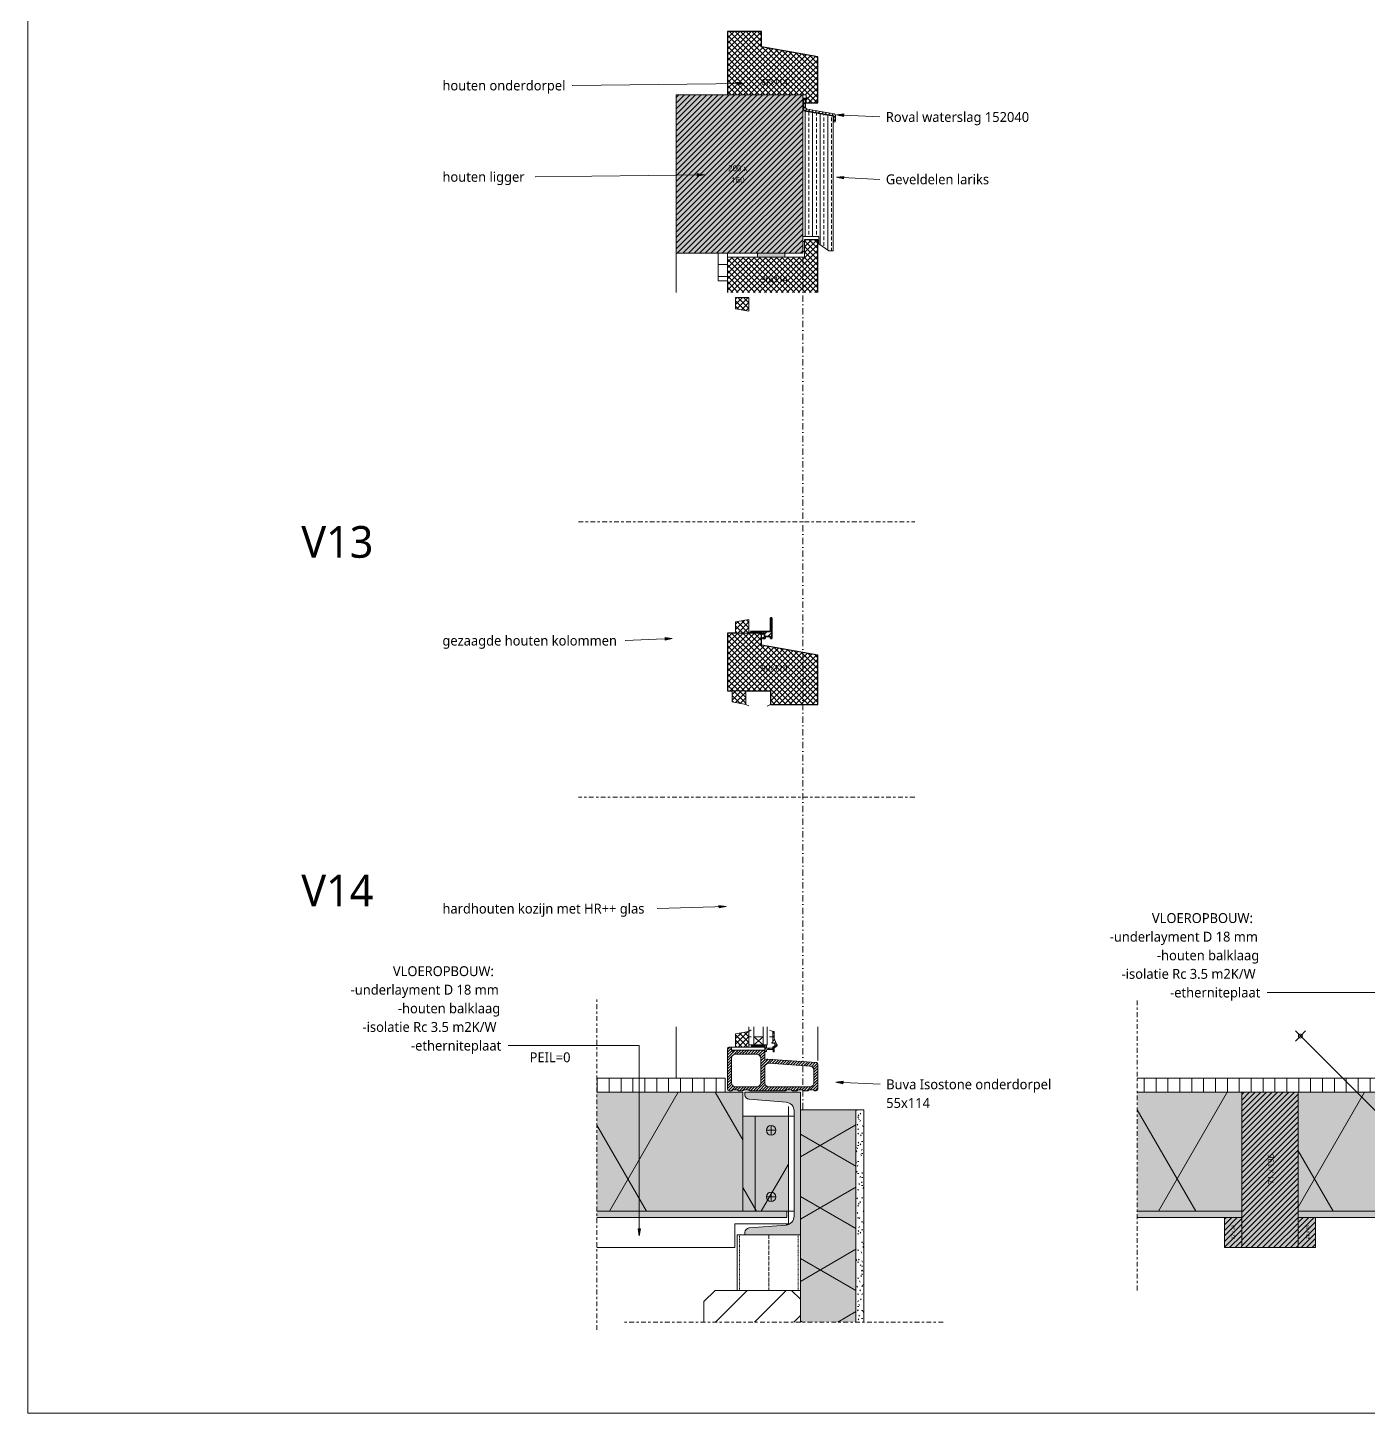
# Model space of a CAD drawing. Header units: millimetres. Extents: x 1381 to 5981, y 1743 to 14688.
# Drawn here: x 1381 to 3073, y 4955 to 6704 of the extents above; entities that cross this region are included whole.
import ezdxf

# ---------------------------------------------------------------- set-up
doc = ezdxf.new("R2010")
doc.units = ezdxf.units.MM
for name, pattern in [('JVZ_Hidden klein', [1.6, 0.8, -0.8]), ('MV_center', [15, 6, -3, 3, -3]), ('MV_hartlijn_staal', [6.6, 5, -0.8, 0, -0.8]), ('MV_stramien', [16, 8, -4, 0, -4])]:
    doc.linetypes.add(name, pattern=pattern)
for name, color, linetype, lineweight in [('A-ANNO-DIMS', 211, 'Continuous', 13), ('A-ANNO-DIMS-5', 211, 'Continuous', 13), ('A-ANNO-NOTE', 131, 'Continuous', 18), ('A-DETL', 90, 'Continuous', 13), ('A-DETL-GENF', 92, 'Continuous', 18), ('A-DETL-MEDM', 33, 'Continuous', 18), ('G-ANNO-TEXT', 231, 'Continuous', 13)]:
    doc.layers.add(name, color=color, linetype=linetype, lineweight=lineweight)
doc.styles.add('Segoe UI', font='segoeui.ttf', dxfattribs={"height": 7.5})
doc.styles.add('Segoe UI_1', font='segoeui.ttf', dxfattribs={"height": 4})
doc.styles.add('Segoe UI_2', font='segoeui.ttf', dxfattribs={"height": 12.5})
doc.styles.add('Segoe UI_3', font='segoeui.ttf', dxfattribs={"height": 40})
doc.styles.add('Segoe UI_B', font='segoeui.ttf', dxfattribs={"height": 12.5})
doc.dimstyles.new('2_5_mm', dxfattribs={"dimscale": 304.8, "dimtxt": 13.092049, "dimasz": 0.016404, "dimexe": 0.029528, "dimexo": 0.0625, "dimgap": 0.014764, "dimtad": 1, "dimdec": 0, "dimzin": 0, "dimdsep": 46, "dimtxsty": 'Segoe UI_2', "dimblk1": 'DOTBLANK', "dimblk2": 'DOTBLANK', "dimsah": 1, "dimcen": 0.09, "dimdle": 0.029528, "dimazin": 0, "dimtfac": 1, "dimtdec": 4, "dimtix": 1, "dimtmove": 0, "dimatfit": 3, "dimfxl": 0.029528, "dimfxlon": 1, "dimtvp": 1, "dimtfill": 1, "dimtolj": 1, "dimtzin": 0, "dimarcsym": 2})
pattern_1 = [(60, (-2364.6, 150.86), (-129.904, 75), []), (120, (-2364.6, 150.86), (-129.904, -75), [])]
pattern_2 = [(45, (0, 0), (-3.535534, 3.535534), []), (135, (0, 0), (-3.535534, -3.535534), [])]
pattern_3 = [(90, (0, 0), (-15, 9e-16), [])]
pattern_4 = [(45, (0, 0), (-2.4748737, 2.4748737), [])]

# ---------------------------------------------------------------- blocks, each defined once
blk = doc.blocks.new('42 isolatie - Type 1-3778352-Details Strandbaak Paviljoen')
at = {"layer": 'A-DETL-GENF'}
h = blk.add_hatch(color=256, dxfattribs=at)
h.paths.add_polyline_path([(15.3, 0.8), (147.3, 0.8), (147.3, 150.8), (15.3, 150.8)])
h.paths.add_polyline_path([(218.3, 0.8), (557.3, 0.8), (557.3, 150.8), (218.3, 150.8)])
h.paths.add_polyline_path([(628.3, 0.8), (765.3, 0.8), (765.3, 150.8), (628.3, 150.8)])
at = {"layer": 'A-DETL-GENF', "lineweight": 13}
h = blk.add_hatch(dxfattribs=at)
h.set_pattern_fill('FP_121', color=256, style=0, pattern_type=2)
h.set_pattern_definition(pattern_1)
h.paths.add_polyline_path([(15.3, 0.8), (147.3, 0.8), (147.3, 150.8), (15.3, 150.8)])
h.paths.add_polyline_path([(218.3, 0.8), (557.3, 0.8), (557.3, 150.8), (218.3, 150.8)])
h.paths.add_polyline_path([(628.3, 0.8), (765.3, 0.8), (765.3, 150.8), (628.3, 150.8)])
at = {"layer": 'A-DETL-GENF'}
for p, q in [((147.3, 150.8), (15.3, 150.8)), ((147.3, 150.8), (15.3, 150.8)), ((557.3, 150.8), (218.3, 150.8)), ((557.3, 150.8), (218.3, 150.8)), ((765.3, 150.8), (628.3, 150.8)), ((765.3, 150.8), (628.3, 150.8)), ((15.3, 0.8), (147.3, 0.8)), ((15.3, 0.8), (147.3, 0.8)), ((218.3, 0.8), (557.3, 0.8)), ((218.3, 0.8), (557.3, 0.8)), ((628.3, 0.8), (765.3, 0.8)), ((628.3, 0.8), (765.3, 0.8))]:
    blk.add_line(p, q, dxfattribs=at)
blk = doc.blocks.new('42 isolatie - Type 1-3871302-Details Strandbaak Paviljoen')
at = {"layer": 'A-DETL-GENF'}
blk.add_hatch(color=256, dxfattribs=at).paths.add_polyline_path([(0.3, 0.8), (58.1, 0.8), (58.1, 120.8), (0.3, 120.8), (0.3, 61.1)])
at = {"layer": 'A-DETL-GENF', "lineweight": 13}
h = blk.add_hatch(dxfattribs=at)
h.set_pattern_fill('FP_58', color=256, style=0, pattern_type=2)
h.set_pattern_definition([(60, (12.83, 244.8), (-107.39, 62), []), (120, (12.83, 244.8), (-107.39, -62), [])])
h.paths.add_polyline_path([(0.3, 0.8), (58.1, 0.8), (58.1, 120.8), (0.3, 120.8), (0.3, 61.1)])
at = {"layer": 'A-DETL-GENF'}
for p, q in [((58.1, 120.8), (0.3, 120.8)), ((0.3, 120.8), (0.3, 0.8)), ((58.1, 120.8), (0.3, 120.8)), ((58.1, 0.8), (58.1, 120.8)), ((58.1, 0.8), (58.1, 120.8)), ((0.3, 0.8), (58.1, 0.8)), ((0.3, 0.8), (58.1, 0.8))]:
    blk.add_line(p, q, dxfattribs=at)
blk = doc.blocks.new('31 dubbel_glas - Type 1-3690291-Details Strandbaak Paviljoen')
at = {"layer": 'A-DETL-GENF', "lineweight": 13}
for p, q in [((0, 0), (0, 23)), ((17, 23), (22.8, 23)), ((0, 17), (22.8, 17)), ((0, 5), (10, 17)), ((0, 17), (10, 5)), ((22.8, 5), (0, 5)), ((22.8, 0), (0, 0)), ((10, 17), (10, 5))]:
    blk.add_line(p, q, dxfattribs=at)
blk = doc.blocks.new('NLRS_00_DI_maskeer - Type 1-4234878-Details Strandbaak Paviljoen')
at = {"layer": 'A-DETL-GENF', "linetype": 'MV_center'}
blk.add_line((-100, 0), (324.1, 0), dxfattribs=at)
blk = doc.blocks.new('NLRS_00_DI_maskeer - Type 1-4234877-Details Strandbaak Paviljoen')
at = {"layer": 'A-DETL-GENF', "linetype": 'MV_center'}
blk.add_line((324.1, 0), (-100, 0), dxfattribs=at)
blk = doc.blocks.new('00 plaatmateriaal - d_18 mm-3690283-Details Strandbaak Paviljoen')
at = {"layer": 'A-DETL-GENF', "lineweight": 13}
h = blk.add_hatch(dxfattribs=at)
h.set_pattern_fill('FP_3', color=256, style=0, pattern_type=2)
h.set_pattern_definition(pattern_3)
h.paths.add_polyline_path([(171, -18), (171, 0), (9, 0), (9, -18), (24.1, -18)])
at = {"layer": 'A-DETL-MEDM'}
for p, q in [((171, 0), (9, 0)), ((171, -18), (171, 0))]:
    blk.add_line(p, q, dxfattribs=at)
blk = doc.blocks.new('42 isolatie - Type 1-3778351-Details Strandbaak Paviljoen')
at = {"layer": 'A-DETL-GENF'}
blk.add_hatch(color=256, dxfattribs=at).paths.add_polyline_path([(18.9, 0.8), (187.8, 0.8), (187.8, 150.8), (3.8, 150.8), (3.8, 0.8)])
at = {"layer": 'A-DETL-GENF', "lineweight": 13}
h = blk.add_hatch(dxfattribs=at)
h.set_pattern_fill('FP_121', color=256, style=0, pattern_type=2)
h.set_pattern_definition(pattern_1)
h.paths.add_polyline_path([(18.9, 0.8), (187.8, 0.8), (187.8, 150.8), (3.8, 150.8), (3.8, 0.8)])
at = {"layer": 'A-DETL-GENF'}
for p, q in [((187.8, 150.8), (3.8, 150.8)), ((187.8, 150.8), (3.8, 150.8)), ((187.8, 0.8), (187.8, 150.8)), ((187.8, 0.8), (187.8, 150.8)), ((3.8, 0.8), (187.8, 0.8)), ((3.8, 0.8), (187.8, 0.8))]:
    blk.add_line(p, q, dxfattribs=at)
blk = doc.blocks.new('00 plaatmateriaal - d_12 mm-3690164-Details Strandbaak Paviljoen')
at = {"layer": 'A-DETL-GENF', "lineweight": 13}
h = blk.add_hatch(dxfattribs=at)
h.set_pattern_fill('FP_5', color=256, style=0, pattern_type=2)
h.set_pattern_definition([(270, (0, 0), (-15, -9e-16), [])])
h.paths.add_polyline_path([(35, 0), (35, 12), (0, 12), (0, 0)])
at = {"layer": 'A-DETL-MEDM'}
for p, q in [((35, 12), (0, 12)), ((0, 12), (0, 0)), ((0, 0), (35, 0))]:
    blk.add_line(p, q, dxfattribs=at)
blk = doc.blocks.new('00 hout_rechthoekig_sls - Vuren 200x160-4309822-Details Strandbaak Paviljoen')
at = {"layer": 'A-DETL-GENF', "lineweight": 13}
blk.add_hatch(color=256, dxfattribs=at).paths.add_polyline_path([(0, 200), (0, 0), (160, 0), (160, 200), (83.5, 200)])
at = {"layer": 'A-DETL-MEDM', "lineweight": 13}
h = blk.add_hatch(dxfattribs=at)
h.set_pattern_fill('FP_137', color=256, style=0, pattern_type=2)
h.set_pattern_definition([(225, (2359.437, 6619.263), (3.535534, -3.535534), [])])
h.paths.add_polyline_path([(0, 200), (0, 0), (160, 0), (160, 200), (83.5, 200)])
at = {"layer": 'A-DETL-MEDM'}
for p, q in [((160, 200), (0, 200)), ((0, 200), (0, 0)), ((160, 200), (0, 200)), ((160, 0), (160, 200)), ((160, 0), (160, 200)), ((160, 0), (160, 200)), ((0, 0), (160, 0))]:
    blk.add_line(p, q, dxfattribs=at)
blk = doc.blocks.new('NLRS_00_DI_maskeer - Type 1-4234816-Details Strandbaak Paviljoen')
at = {"layer": 'A-DETL-GENF', "linetype": 'MV_center'}
blk.add_line((-100, 0), (318, 0), dxfattribs=at)
blk = doc.blocks.new('00 hout_rechthoekig_sls - Vuren 71x196-V115-Details Strandbaak Paviljoen')
at = {"layer": 'A-DETL-GENF', "lineweight": 13}
blk.add_hatch(color=256, dxfattribs=at).paths.add_polyline_path([(0, 0), (196, 0), (196, 71), (0, 71)])
at = {"layer": 'A-DETL-MEDM', "lineweight": 13}
h = blk.add_hatch(dxfattribs=at)
h.set_pattern_fill('FP_154', color=256, style=0, pattern_type=2)
h.set_pattern_definition([(315, (-5164.375, 2984.294), (3.535534, 3.535534), [])])
h.paths.add_polyline_path([(0, 0), (196, 0), (196, 71), (0, 71)])
at = {"layer": 'A-DETL-MEDM'}
for p, q in [((38, 71), (0, 71)), ((0, 71), (0, 0)), ((38, 71), (0, 71)), ((196, 71), (38, 71)), ((196, 71), (38, 71)), ((196, 0), (196, 71)), ((196, 0), (196, 71)), ((196, 0), (196, 71)), ((0, 0), (38, 0)), ((38, 0), (196, 0))]:
    blk.add_line(p, q, dxfattribs=at)
blk = doc.blocks.new('00 plaatmateriaal - d_18 mm-3690304-Details Strandbaak Paviljoen')
at = {"layer": 'A-DETL-GENF', "lineweight": 13}
h = blk.add_hatch(dxfattribs=at)
h.set_pattern_fill('FP_3', color=256, style=0, pattern_type=2)
h.set_pattern_definition(pattern_3)
h.paths.add_polyline_path([(765, -18), (765, -5.4), (718.1, -5.4), (718.1, 0), (15, 0), (15, -18), (718.1, -18)])
at = {"layer": 'A-DETL-MEDM'}
for p, q in [((718.1, 0), (15, 0)), ((15, -18), (765, -18))]:
    blk.add_line(p, q, dxfattribs=at)
blk = doc.blocks.new('00 hout_rechthoekig_sls - Vuren 22x38-V117-Details Strandbaak Paviljoen')
at = {"layer": 'A-DETL-GENF', "lineweight": 13}
blk.add_hatch(color=256, dxfattribs=at).paths.add_polyline_path([(0, 0), (38, 0), (38, 22), (0, 22)])
at = {"layer": 'A-DETL-MEDM', "lineweight": 13}
h = blk.add_hatch(dxfattribs=at)
h.set_pattern_fill('FP_156', color=256, style=0, pattern_type=2)
h.set_pattern_definition([(315, (-5164.375, 3006.294), (3.535534, 3.535534), [])])
h.paths.add_polyline_path([(0, 0), (38, 0), (38, 22), (0, 22)])
at = {"layer": 'A-DETL-MEDM'}
for p, q in [((38, 22), (0, 22)), ((0, 22), (0, 0)), ((38, 22), (0, 22)), ((38, 0), (38, 22)), ((38, 0), (38, 22)), ((38, 0), (38, 22)), ((0, 0), (38, 0))]:
    blk.add_line(p, q, dxfattribs=at)
blk = doc.blocks.new('00 hout_rechthoekig_sls - Vuren 22x38-3447271-Details Strandbaak Paviljoen')
at = {"layer": 'A-DETL-GENF', "lineweight": 13}
blk.add_hatch(color=256, dxfattribs=at).paths.add_polyline_path([(0, 0), (0, -22), (38, -22), (38, 0)])
at = {"layer": 'A-DETL-MEDM', "lineweight": 13}
h = blk.add_hatch(dxfattribs=at)
h.set_pattern_fill('FP_158', color=256, style=0, pattern_type=2)
h.set_pattern_definition([(315, (-5164.375, 2891.294), (3.535534, 3.535534), [])])
h.paths.add_polyline_path([(0, 0), (0, -22), (38, -22), (38, 0)])
at = {"layer": 'A-DETL-MEDM'}
for p, q in [((0, 0), (38, 0)), ((0, -22), (0, 0)), ((38, 0), (38, -22)), ((38, 0), (38, -22)), ((38, 0), (38, -22)), ((38, -22), (0, -22)), ((38, -22), (0, -22))]:
    blk.add_line(p, q, dxfattribs=at)
blk = doc.blocks.new('NLRS_00_DI_maskeer - Type 1-4234586-Details Strandbaak Paviljoen')
at = {"layer": 'A-DETL-GENF', "linetype": 'MV_center'}
blk.add_line((268, 0), (-100, 0), dxfattribs=at)
blk = doc.blocks.new('42 isolatie - Type 1-3778372-Details Strandbaak Paviljoen')
at = {"layer": 'A-DETL-GENF'}
blk.add_hatch(color=256, dxfattribs=at).paths.add_polyline_path([(32.4, -0.8), (32.4, -70.8), (300.3, -70.8), (300.3, -0.8), (232.7, -0.8)])
at = {"layer": 'A-DETL-GENF', "lineweight": 13}
h = blk.add_hatch(dxfattribs=at)
h.set_pattern_fill('FP_11', color=256, style=0, pattern_type=2)
h.set_pattern_definition([(300, (32.3, -205.2), (-58.89, -34), []), (240, (32.3, -205.2), (-58.89, 34), [])])
h.paths.add_polyline_path([(32.4, -70.8), (300.3, -70.8), (300.3, -0.8), (32.4, -0.8)])
at = {"layer": 'A-DETL-GENF'}
for p, q in [((300.3, -0.8), (32.4, -0.8)), ((300.3, -0.8), (32.4, -0.8)), ((300.3, -70.8), (300.3, -0.8)), ((300.3, -70.8), (300.3, -0.8)), ((32.4, -70.8), (300.3, -70.8)), ((32.4, -70.8), (300.3, -70.8))]:
    blk.add_line(p, q, dxfattribs=at)
blk = doc.blocks.new('NLRS_00_DI_maskeer - Type 1-4234879-Details Strandbaak Paviljoen')
at = {"layer": 'A-DETL-GENF', "linetype": 'MV_center'}
blk.add_line((302, 0), (-100, 0), dxfattribs=at)
blk = doc.blocks.new('DIMBLOCK126-Details Strandbaak Paviljoen')
at = {"layer": 'A-ANNO-DIMS-5'}
for p, q in [((2980.8, 5437.8), (3198.5, 5220.1)), ((2987.2, 5431.4), (2980.8, 5425.1)), ((2987.2, 5431.4), (2993.5, 5437.8)), ((3192.2, 5226.4), (3198.5, 5232.8)), ((3192.2, 5226.4), (3185.8, 5220.1))]:
    blk.add_line(p, q, dxfattribs=at)
for centre in [(2987.2, 5431.4), (3192.2, 5226.4)]:
    blk.add_circle(centre, 2.5, dxfattribs=at)
at = {"layer": 'A-ANNO-DIMS-5', "color": 0, "insert": (3094.3, 5353.7), "char_height": 12.5, "width": 34.277, "attachment_point": 1, "rotation": 315, "line_spacing_factor": 1.142579, "style": 'Segoe UI_2', "bg_fill": 3, "box_fill_scale": 1.25, "bg_fill_color": 9, "bg_fill_true_color": 13158600, "bg_fill_transparency": 0}
blk.add_mtext('290', dxfattribs=at)
blk = doc.blocks.new('_DotBlank')
at = {"color": 0, "linetype": 'ByBlock', "lineweight": -2}
blk.add_line((-0.5, 0), (-1, 0), dxfattribs=at)
blk.add_circle((0, 0), 0.5, dxfattribs=at)

msp = doc.modelspace()

# ---------------------------------------------------------------- hatches: boundary and pattern name
at = {"layer": 'A-DETL-GENF', "lineweight": 13}
h = msp.add_hatch(dxfattribs=at)
h.set_pattern_fill('FP_15', color=250, style=0, pattern_type=2)
h.set_pattern_definition(pattern_2)
h.paths.add_polyline_path([(2378.4, 6609.3), (2378.4, 6667.2), (2307.4, 6679.7), (2307.4, 6699.3), (2264.4, 6699.3), (2264.4, 6619.3), (2363.4, 6619.3), (2363.4, 6609.3)])
h = msp.add_hatch(dxfattribs=at)
h.set_pattern_fill('FP_84', color=250, style=0, pattern_type=2)
h.set_pattern_definition(pattern_4)
h.paths.add_polyline_path([(2399.4, 6584.8), (2399.7, 6584.8), (2399.9, 6585), (2400.2, 6585.1), (2400.3, 6585.4), (2400.4, 6585.6), (2400.5, 6585.9), (2400.4, 6593.6), (2400.3, 6594), (2400, 6594.4), (2399.7, 6594.7), (2399.3, 6595), (2398.8, 6595.1), (2365.1, 6601), (2364.5, 6601.2), (2363.9, 6601.6), (2363.4, 6602.1), (2363, 6602.6), (2362.8, 6603.3), (2362.7, 6604), (2362.6, 6614.1), (2362.5, 6614.4), (2362.4, 6614.6), (2362.2, 6614.7), (2362, 6614.8), (2360.5, 6615.3), (2360.5, 6600.5), (2360.6, 6600), (2360.9, 6599.7), (2361.3, 6599.5), (2397.7, 6593), (2398, 6592.8), (2398.2, 6592.4), (2398.3, 6592.1), (2398.3, 6585.6), (2398.4, 6585.4), (2398.6, 6585.1), (2398.8, 6585), (2399.1, 6584.8)])
h = msp.add_hatch(dxfattribs=at)
h.set_pattern_fill('FP_52', color=250, style=0, pattern_type=2)
h.set_pattern_definition([(90, (0, 0), (-9.525, 6e-16), []), (90, (4.763, 0), (-9.525, 6e-16), [4.762, -2.381])])
h.paths.add_polyline_path([(2397.5, 6422.3), (2397.4, 6592.2), (2359.4, 6598.9), (2359.4, 6441.6), (2361.4, 6441.6), (2361.4, 6440.3), (2379.4, 6440.3), (2379.4, 6431.3), (2392.3, 6422.3)])
h = msp.add_hatch(dxfattribs=at)
h.set_pattern_fill('FP_15', color=250, style=0, pattern_type=2)
h.set_pattern_definition(pattern_2)
h.paths.add_polyline_path([(2264.4, 6369.9), (2378.4, 6369.9), (2378.4, 6436.3), (2361.4, 6436.3), (2361.4, 6414.3), (2264.4, 6414.3), (2264.4, 6384.3)])
at = {"layer": 'A-DETL-GENF'}
h = msp.add_hatch(color=7, dxfattribs=at)
h.paths.add_polyline_path([(2302, 6414.3), (2336.8, 6414.3), (2336.8, 6419.3), (2302, 6419.3)])
h.paths.add_polyline_path([(2361.4, 6421.3), (2361.4, 6434.1), (2359.4, 6434.1), (2359.4, 6421.3)])
at = {"layer": 'A-DETL-GENF', "lineweight": 13}
h = msp.add_hatch(dxfattribs=at)
h.set_pattern_fill('FP_15', color=250, style=0, pattern_type=2)
h.set_pattern_definition(pattern_2)
h.paths.add_polyline_path([(2291.4, 6346.3), (2291.4, 6363.3), (2274.4, 6363.3), (2274.4, 6349.3)])
h = msp.add_hatch(dxfattribs=at)
h.set_pattern_fill('FP_15', color=250, style=0, pattern_type=2)
h.set_pattern_definition(pattern_2)
h.paths.add_polyline_path([(2291.4, 5940), (2291.4, 5957), (2274.4, 5954), (2274.4, 5940)])
h = msp.add_hatch(dxfattribs=at)
h.set_pattern_fill('FP_36', color=250, style=0, pattern_type=2)
h.set_pattern_definition([(45, (0, 0), (-3.535534, 3.535534), [])])
h.paths.add_polyline_path([(2311.9, 5933), (2311.9, 5935.7), (2318.4, 5935.7), (2318.4, 5933), (2320.2, 5933), (2320.2, 5959), (2318.4, 5959), (2318.4, 5942), (2293.4, 5942), (2293.4, 5940), (2308.5, 5940), (2308.5, 5938.5), (2309.4, 5938.5), (2309.4, 5940), (2310.9, 5940), (2310.9, 5934), (2308.5, 5934), (2308.5, 5933)])
h = msp.add_hatch(dxfattribs=at)
h.set_pattern_fill('FP_15', color=250, style=0, pattern_type=2)
h.set_pattern_definition(pattern_2)
h.paths.add_polyline_path([(2378.4, 5850), (2378.4, 5911.9), (2307.4, 5924.5), (2307.4, 5940), (2264.4, 5940), (2264.4, 5867), (2318.4, 5867), (2318.4, 5850)])
h = msp.add_hatch(dxfattribs=at)
h.set_pattern_fill('FP_15', color=250, style=0, pattern_type=2)
h.set_pattern_definition(pattern_2)
h.paths.add_polyline_path([(2287.4, 5850), (2287.4, 5867), (2270.4, 5867), (2270.4, 5853)])
h = msp.add_hatch(dxfattribs=at)
h.set_pattern_fill('FP_15', color=250, style=0, pattern_type=2)
h.set_pattern_definition(pattern_2)
h.paths.add_polyline_path([(2291.4, 5417.4), (2291.4, 5437.3), (2274.4, 5434.3), (2274.4, 5417.4), (2275.9, 5417.4)])
h = msp.add_hatch(dxfattribs=at)
h.set_pattern_fill('FP_84', color=250, style=0, pattern_type=2)
h.set_pattern_definition(pattern_4)
h.paths.add_polyline_path([(2323.2, 5411.4), (2323.2, 5416.3), (2326.7, 5418.8), (2326.9, 5419.2), (2327, 5419.5), (2327.1, 5419.9), (2327, 5420.3), (2326.8, 5420.7), (2325.9, 5421.9), (2324.4, 5424.6), (2323.5, 5427.5), (2323.2, 5430.5), (2323.1, 5436.3), (2323, 5436.7), (2322.8, 5437), (2322.5, 5437.2), (2322.2, 5437.3), (2321.8, 5437.4), (2321.4, 5437.3), (2321.4, 5423.4), (2320.4, 5423.4), (2320.4, 5422.6), (2323.1, 5422.6), (2325.1, 5419.8), (2321.4, 5417.2), (2321.4, 5415.9), (2313.4, 5415.9), (2313.4, 5419.9), (2294.7, 5419.9), (2294.7, 5417.4), (2296.2, 5417.4), (2296.2, 5418.6), (2304.2, 5418.6), (2304.2, 5417.4), (2305.7, 5417.4), (2305.7, 5418.6), (2311.9, 5418.6), (2311.9, 5413.4), (2311.7, 5413.2), (2311.6, 5413), (2311.5, 5412.8), (2311.5, 5412.1), (2311.6, 5411.9), (2311.7, 5411.7), (2311.9, 5411.5), (2312.2, 5411.4), (2312.4, 5411.4), (2312.7, 5411.4), (2312.9, 5411.5), (2313.1, 5411.7), (2313.3, 5411.9), (2313.4, 5412.1), (2313.4, 5412.4), (2313.5, 5413.7), (2313.6, 5413.9), (2313.7, 5414.1), (2313.9, 5414.3), (2314.2, 5414.4), (2314.4, 5414.4), (2322, 5414.4), (2322, 5411.4)])
h = msp.add_hatch(dxfattribs=at)
h.set_pattern_fill('FP_136', color=254, style=0, pattern_type=2)
h.set_pattern_definition([(45, (0, 0), (-1.767767, 1.767767), [])])
h.paths.add_polyline_path([(2266.4, 5362.4), (2269.5, 5362.4), (2271.4, 5363.4), (2276.5, 5363.4), (2278.4, 5362.4), (2283.5, 5362.4), (2285.4, 5363.4), (2290.5, 5363.4), (2292.4, 5362.4), (2337.7, 5362.4), (2339.5, 5363.4), (2344.7, 5363.4), (2346.5, 5362.4), (2351.7, 5362.4), (2353.5, 5363.4), (2358.7, 5363.4), (2360.5, 5362.4), (2365.7, 5362.4), (2367.5, 5363.4), (2372.7, 5363.4), (2374.5, 5362.4), (2376.4, 5362.4), (2377, 5362.4), (2377.4, 5362.6), (2377.9, 5363), (2378.2, 5363.4), (2378.4, 5363.9), (2378.4, 5364.4), (2378.4, 5395.8), (2378.4, 5396.3), (2378.2, 5396.8), (2377.9, 5397.2), (2377.5, 5397.5), (2377.1, 5397.7), (2376.6, 5397.8), (2314.6, 5402.1), (2314.4, 5402.1), (2313.5, 5401.4), (2313.1, 5401.3), (2312.7, 5401.3), (2312.4, 5401.4), (2312.1, 5401.6), (2311.8, 5401.8), (2311.6, 5402.1), (2311.5, 5402.5), (2311.4, 5402.8), (2311.4, 5411.4), (2311.4, 5411.9), (2311.2, 5412.4), (2310.9, 5412.8), (2310.4, 5413.1), (2310, 5413.3), (2309.4, 5413.4), (2272.7, 5413.3), (2272.5, 5413.3), (2271.5, 5412.5), (2271.2, 5412.4), (2270.8, 5412.4), (2270.4, 5412.5), (2270.1, 5412.7), (2269.8, 5412.9), (2269.6, 5413.2), (2269.5, 5413.6), (2269.4, 5413.9), (2269.4, 5416.6), (2269.3, 5416.9), (2269.1, 5417.1), (2268.9, 5417.2), (2268.7, 5417.3), (2268.4, 5417.4), (2266.4, 5417.4), (2265.9, 5417.3), (2265.4, 5417.1), (2265, 5416.8), (2264.7, 5416.4), (2264.5, 5415.9), (2264.4, 5415.4), (2264.4, 5364.4), (2264.5, 5363.9), (2264.7, 5363.4), (2265, 5363), (2265.4, 5362.6), (2265.9, 5362.4)])
h.paths.add_polyline_path([(2368.4, 5367.4), (2316.3, 5367.4), (2315.1, 5367.5), (2313.9, 5368), (2312.9, 5368.8), (2312.1, 5369.9), (2311.6, 5371.1), (2311.4, 5372.4), (2311.4, 5392), (2311.6, 5393.2), (2312, 5394.3), (2312.6, 5395.2), (2313.5, 5396), (2314.5, 5396.6), (2315.6, 5396.9), (2316.8, 5397), (2368.8, 5393.4), (2370, 5393.1), (2371.1, 5392.6), (2372.1, 5391.8), (2372.8, 5390.8), (2373.3, 5389.6), (2373.4, 5388.4), (2373.4, 5372.4), (2373.3, 5371.1), (2372.8, 5369.9), (2372, 5368.8), (2370.9, 5368), (2369.7, 5367.5)])
h.paths.add_polyline_path([(2274.4, 5367.4), (2273.1, 5367.5), (2271.9, 5368), (2270.9, 5368.8), (2270.1, 5369.9), (2269.6, 5371.1), (2269.4, 5372.4), (2269.4, 5403.4), (2269.6, 5404.7), (2270.1, 5405.9), (2270.9, 5406.9), (2271.9, 5407.7), (2273.1, 5408.2), (2274.4, 5408.4), (2301.4, 5408.4), (2302.7, 5408.2), (2303.9, 5407.7), (2305, 5406.9), (2305.8, 5405.9), (2306.3, 5404.7), (2306.4, 5403.4), (2306.4, 5372.4), (2306.3, 5371.1), (2305.8, 5369.9), (2305, 5368.8), (2303.9, 5368), (2302.7, 5367.5), (2301.4, 5367.4), (2275.9, 5367.4)])
at = {"layer": 'A-DETL-GENF'}
for color, points in [(7, [(2356.4, 5180.4), (2356.4, 5360.4), (2286.4, 5360.4), (2286.4, 5357), (2286.6, 5355.7), (2287.1, 5354.4), (2287.9, 5353.3), (2288.9, 5352.4), (2290.2, 5351.8), (2291.5, 5351.6), (2338.3, 5347.8), (2341, 5347.3), (2343.4, 5346.1), (2345.5, 5344.3), (2347.1, 5342.1), (2348.1, 5339.6), (2348.4, 5336.9), (2348.4, 5203.9), (2348.1, 5201.2), (2347.1, 5198.7), (2345.5, 5196.4), (2343.4, 5194.7), (2341, 5193.5), (2338.3, 5192.9), (2291.5, 5189.2), (2290.2, 5188.9), (2288.9, 5188.3), (2287.9, 5187.4), (2287.1, 5186.3), (2286.6, 5185.1), (2286.4, 5183.7), (2286.4, 5180.4)]), (9, [(2339.2, 5202.4), (2339.2, 5210.4), (2099.4, 5210.4), (2099.4, 5202.4), (2283.4, 5202.4)]), (9, [(2781.3, 5202.4), (2913.3, 5202.4), (2913.3, 5210.4), (2781.3, 5210.4)]), (9, [(3301.3, 5202.4), (3323.3, 5202.4), (3323.3, 5210.4), (2984.3, 5210.4), (2984.3, 5202.4), (3006.3, 5202.4)])]:
    msp.add_hatch(color=color, dxfattribs=at).paths.add_polyline_path(points)
at = {"layer": 'A-DETL-GENF', "lineweight": 13}
h = msp.add_hatch(dxfattribs=at)
h.set_pattern_fill('FP_120', color=254, style=0, pattern_type=2)
h.set_pattern_definition([(0, (0, 0), (20.32, 5.08), [1.676, -13.564, 1.676, -13.564, -81.28]), (0, (0, 0), (20.32, 5.08), [-30.48, 1.676, -28.804, 1.676, -13.564, -35.56]), (0, (0, 0), (20.32, 5.08), [-76.2, 1.676, -8.484, 1.676, -23.724]), (120, (7.62, 2.54), (-14.559409, 15.057636), [1.676, -13.564, 1.676, -13.564, -81.28]), (120, (7.62, 2.54), (-14.559409, 15.057636), [-30.48, 1.676, -28.804, 1.676, -13.564, -35.56]), (120, (7.62, 2.54), (-14.559409, 15.057636), [-76.2, 1.676, -8.484, 1.676, -23.724]), (240, (10.16, 12.7), (-5.760591, -20.137636), [1.676, -13.564, 1.676, -13.564, -81.28]), (240, (10.16, 12.7), (-5.760591, -20.137636), [-30.48, 1.676, -28.804, 1.676, -13.564, -35.56]), (240, (10.16, 12.7), (-5.760591, -20.137636), [-76.2, 1.676, -8.484, 1.676, -23.724])])
h.paths.add_polyline_path([(2436.4, 5070.4), (2436.4, 5338.3), (2426.4, 5338.3), (2426.4, 5070.4)])
h = msp.add_hatch(dxfattribs=at)
h.set_pattern_fill('FP_119', color=250, style=0, pattern_type=2)
h.set_pattern_definition([(45, (0, 0), (-24.74874, 24.74874), [])])
h.paths.add_polyline_path([(2339.3, 5070.4), (2356.4, 5070.4), (2356.4, 5099.2), (2345.3, 5110.4), (2248.6, 5110.4), (2234.4, 5096.2), (2234.4, 5070.4)])
at = {"layer": 'G-ANNO-TEXT'}
for points in [[(2285.6, 6633.7), (2276.6, 6635.2), (2276.6, 6632)], [(2401.9, 6593.9), (2410.8, 6591.9), (2411, 6595.1)], [(2235.2, 6518.4), (2226.2, 6519.9), (2226.2, 6516.7)], [(2401.9, 6515.2), (2410.8, 6513.1), (2411, 6516.3)], [(2194.7, 5933.1), (2185.6, 5934.3), (2185.8, 5931.1)], [(2262.6, 5594.9), (2253.6, 5596.2), (2253.7, 5593)], [(2401, 5373.1), (2410, 5371.1), (2410.1, 5374.3)], [(2153.1, 5179.1), (2154.7, 5188.1), (2151.5, 5188.1)]]:
    msp.add_hatch(color=7, dxfattribs=at).paths.add_polyline_path(points)

# ---------------------------------------------------------------- linework, layer by layer
at = {"layer": 'A-DETL', "lineweight": 18}
for p, q in [((1381.5, 4955.3), (1381.5, 8021.1)), ((2359.4, 6619.3), (2363.4, 6619.3)), ((2362, 6614.8), (2360.5, 6615.3)), ((2360.5, 6615.3), (2360.5, 6600.5)), ((2362.7, 6604), (2362.7, 6613.9)), ((2363.4, 6619.3), (2363.4, 6609.3)), ((2397.5, 6592.2), (2359.4, 6598.9)), ((2361.3, 6599.5), (2397.4, 6593.1)), ((2398.8, 6595.1), (2365.1, 6601)), ((2400.5, 6585.9), (2400.5, 6593.1)), ((2397.5, 6422.3), (2397.5, 6592.2)), ((2398.3, 6592.1), (2398.3, 6585.9)), ((2359.4, 6440.3), (2379.4, 6440.3)), ((2361.4, 6434.1), (2361.4, 6436.3)), ((2379.4, 6440.3), (2379.4, 6431.3)), ((2199.4, 6369.9), (2199.4, 6419.3)), ((2302, 6419.3), (2302, 6414.3)), ((2336.8, 6414.3), (2336.8, 6419.3)), ((2361.4, 6434.1), (2359.4, 6434.1)), ((2359.4, 6421.3), (2361.4, 6421.3)), ((2361.4, 6421.3), (2361.4, 6434.1)), ((2361.4, 6414.3), (2361.4, 6421.3)), ((2379.4, 6431.3), (2392.3, 6422.3)), ((2392.3, 6422.3), (2397.5, 6422.3)), ((2264.4, 6414.3), (2302, 6414.3)), ((2302, 6414.3), (2336.8, 6414.3)), ((2336.8, 6414.3), (2361.4, 6414.3)), ((2274.4, 6363.3), (2274.4, 6349.3)), ((2291.4, 6363.3), (2274.4, 6363.3)), ((2274.4, 6349.3), (2291.4, 6346.3)), ((2291.4, 6346.3), (2291.4, 6363.3)), ((2291.4, 5957), (2274.4, 5954)), ((2274.4, 5954), (2274.4, 5940)), ((2291.4, 5940), (2291.4, 5957)), ((2274.4, 5940), (2291.4, 5940)), ((2270.4, 5867), (2270.4, 5853)), ((2287.4, 5867), (2270.4, 5867)), ((2287.4, 5850), (2287.4, 5867)), ((2270.4, 5853), (2287.4, 5850)), ((2287.4, 5850), (2291.4, 5848.2)), ((2318.4, 5850), (2314.4, 5847.7)), ((2199.4, 5378.4), (2199.4, 5443.2)), ((2291.4, 5437.3), (2294.4, 5439.4)), ((2321.4, 5437.3), (2317.4, 5438.8)), ((2291.4, 5437.3), (2274.4, 5434.3)), ((2274.4, 5434.3), (2274.4, 5417.4)), ((2291.4, 5417.4), (2291.4, 5437.3)), ((2294.4, 5430.4), (2291.4, 5430.4)), ((2321.4, 5430.4), (2317.3, 5430.4)), ((2321.4, 5423.4), (2320.4, 5423.4)), ((2320.4, 5423.4), (2320.4, 5422.6)), ((2320.4, 5422.6), (2323.1, 5422.6)), ((2321.4, 5437.3), (2321.4, 5423.4)), ((2323.1, 5422.6), (2325.1, 5419.8)), ((2323.2, 5430.5), (2323.2, 5436)), ((2326.8, 5420.7), (2325.9, 5421.9)), ((2264.4, 5415.4), (2264.4, 5364.4)), ((2268.4, 5417.4), (2266.4, 5417.4)), ((2269.4, 5417.4), (2311.4, 5417.4)), ((2269.4, 5413.4), (2269.4, 5417.4)), ((2269.4, 5415.1), (2269.4, 5416.4)), ((2269.4, 5413.9), (2269.4, 5415.1)), ((2311.4, 5413.4), (2269.4, 5413.4)), ((2269.4, 5372.4), (2269.4, 5403.4)), ((2309.4, 5413.4), (2272.9, 5413.4)), ((2274.4, 5417.4), (2291.4, 5417.4)), ((2274.4, 5408.4), (2301.4, 5408.4)), ((2313.4, 5419.9), (2294.7, 5419.9)), ((2294.7, 5419.9), (2294.7, 5417.4)), ((2294.7, 5417.4), (2296.2, 5417.4)), ((2296.2, 5417.4), (2296.2, 5418.6)), ((2296.2, 5418.6), (2304.2, 5418.6)), ((2304.2, 5418.6), (2304.2, 5417.4)), ((2304.2, 5417.4), (2305.7, 5417.4)), ((2305.7, 5417.4), (2305.7, 5418.6)), ((2305.7, 5418.6), (2311.9, 5418.6)), ((2306.4, 5403.4), (2306.4, 5372.4)), ((2311.4, 5417.4), (2311.4, 5413.4)), ((2311.4, 5402.8), (2311.4, 5411.4)), ((2311.9, 5418.6), (2311.9, 5413.4)), ((2313.4, 5415.9), (2313.4, 5419.9)), ((2321.4, 5415.9), (2313.4, 5415.9)), ((2313.4, 5412.4), (2313.4, 5413.4)), ((2314.4, 5414.4), (2322, 5414.4)), ((2325.1, 5419.8), (2321.4, 5417.2)), ((2321.4, 5417.2), (2321.4, 5415.9)), ((2322, 5414.4), (2322, 5411.4)), ((2322, 5411.4), (2323.2, 5411.4)), ((2323.2, 5416.3), (2326.4, 5418.6)), ((2323.2, 5411.4), (2323.2, 5416.3)), ((2311.4, 5372.4), (2311.4, 5392)), ((2376.6, 5397.8), (2314.9, 5402.1)), ((2316.8, 5397), (2368.8, 5393.4)), ((2373.4, 5388.4), (2373.4, 5372.4)), ((2378.4, 5364.4), (2378.4, 5395.8)), ((2266.4, 5362.4), (2269.5, 5362.4)), ((2269.5, 5362.4), (2271.4, 5363.4)), ((2271.4, 5363.4), (2276.5, 5363.4)), ((2301.4, 5367.4), (2274.4, 5367.4)), ((2276.5, 5363.4), (2278.4, 5362.4)), ((2278.4, 5362.4), (2283.5, 5362.4)), ((2283.5, 5362.4), (2285.4, 5363.4)), ((2285.4, 5363.4), (2290.5, 5363.4)), ((2356.4, 5360.4), (2286.4, 5360.4)), ((2286.4, 5360.4), (2286.4, 5357)), ((2290.5, 5363.4), (2292.4, 5362.4)), ((2291.5, 5351.6), (2338.3, 5347.8)), ((2292.4, 5362.4), (2337.7, 5362.4)), ((2368.4, 5367.4), (2316.4, 5367.4)), ((2337.7, 5362.4), (2339.5, 5363.4)), ((2339.5, 5363.4), (2344.7, 5363.4)), ((2344.7, 5363.4), (2346.5, 5362.4)), ((2346.5, 5362.4), (2351.7, 5362.4)), ((2351.7, 5362.4), (2353.5, 5363.4)), ((2353.5, 5363.4), (2358.7, 5363.4)), ((2356.4, 5338.3), (2356.4, 5360.4)), ((2358.7, 5363.4), (2360.5, 5362.4)), ((2360.5, 5362.4), (2365.7, 5362.4)), ((2365.7, 5362.4), (2367.5, 5363.4)), ((2367.5, 5363.4), (2372.7, 5363.4)), ((2372.7, 5363.4), (2374.5, 5362.4)), ((2374.5, 5362.4), (2376.4, 5362.4)), ((2341.2, 5342.4), (2341.2, 5194.4)), ((2348.4, 5336.9), (2348.4, 5203.9)), ((2436.4, 5338.3), (2426.4, 5338.3)), ((2436.4, 5070.4), (2436.4, 5338.3)), ((2299.4, 5210.4), (2299.4, 5330.4)), ((2299.4, 5330.4), (2348.4, 5330.4)), ((2319.4, 5306.4), (2319.4, 5318.4)), ((2325.4, 5312.4), (2313.4, 5312.4)), ((2319.4, 5222.4), (2319.4, 5234.4)), ((2325.4, 5228.4), (2313.4, 5228.4)), ((2099.4, 5202.4), (2339.2, 5202.4)), ((2341.2, 5194.4), (2273.4, 5194.4)), ((2273.4, 5194.4), (2273.4, 5164.4)), ((2339.2, 5210.4), (2283.4, 5210.4)), ((2348.4, 5210.4), (2299.4, 5210.4)), ((2339.2, 5202.4), (2339.2, 5210.4)), ((2913.3, 5210.4), (2781.3, 5210.4)), ((2781.3, 5202.4), (2891.3, 5202.4)), ((3323.3, 5210.4), (2984.3, 5210.4)), ((3006.3, 5202.4), (3301.3, 5202.4)), ((2276.4, 5180.4), (2276.4, 5110.4)), ((2356.4, 5180.4), (2276.4, 5180.4)), ((2286.4, 5183.7), (2286.4, 5180.4)), ((2286.4, 5180.4), (2356.4, 5180.4)), ((2338.3, 5192.9), (2291.5, 5189.2)), ((2099.4, 5164.4), (2273.4, 5164.4)), ((2248.6, 5110.4), (2234.4, 5096.2)), ((2345.3, 5110.4), (2248.6, 5110.4)), ((2356.4, 5110.4), (2345.3, 5110.4)), ((2356.4, 5099.2), (2345.3, 5110.4)), ((2234.4, 5096.2), (2234.4, 5070.4)), ((5981.5, 4955.3), (1381.5, 4955.3))]:
    msp.add_line(p, q, dxfattribs=at)
at = {"layer": 'A-DETL', "linetype": 'MV_stramien', "lineweight": 18}
for p, q in [((2359.4, 6414.3), (2359.4, 5399)), ((2359.4, 5394), (2359.4, 5367.4)), ((2359.4, 5363), (2359.4, 5338.3))]:
    msp.add_line(p, q, dxfattribs=at)
at = {"layer": 'A-DETL', "lineweight": 35}
for p, q in [((2320.2, 5959), (2318.4, 5959)), ((2318.4, 5959), (2318.4, 5942)), ((2320.2, 5933), (2320.2, 5959)), ((2293.4, 5942), (2293.4, 5940)), ((2318.4, 5942), (2293.4, 5942)), ((2307.4, 5940), (2308.5, 5940)), ((2308.5, 5940), (2308.5, 5938.5)), ((2308.5, 5938.5), (2309.4, 5938.5)), ((2310.9, 5934), (2308.5, 5934)), ((2308.5, 5934), (2308.5, 5933)), ((2308.5, 5933), (2311.9, 5933)), ((2309.4, 5938.5), (2309.4, 5940)), ((2309.4, 5940), (2310.9, 5940)), ((2310.9, 5940), (2310.9, 5934)), ((2311.9, 5933), (2311.9, 5935.7)), ((2311.9, 5935.7), (2318.4, 5935.7)), ((2318.4, 5935.7), (2318.4, 5933)), ((2318.4, 5933), (2320.2, 5933))]:
    msp.add_line(p, q, dxfattribs=at)
at = {"layer": 'A-DETL'}
msp.add_line((2378.4, 5443.2), (2378.4, 5400.7), dxfattribs=at)
at = {"layer": 'A-DETL', "linetype": 'JVZ_Hidden klein'}
for p, q in [((2279.4, 5180.4), (2279.4, 5110.4)), ((2353.4, 5180.4), (2353.4, 5110.4))]:
    msp.add_line(p, q, dxfattribs=at)
at = {"layer": 'A-DETL', "linetype": 'MV_hartlijn_staal'}
msp.add_line((2316.4, 5180.4), (2316.4, 5110.4), dxfattribs=at)
at = {"layer": 'A-DETL', "lineweight": 18}
for centre in [(2319.4, 5312.4), (2319.4, 5228.4)]:
    msp.add_circle(centre, 6, dxfattribs=at)
for centre, radius, start, end in [((2361.7, 6613.9), 1, 359.9861, 72.7743), ((2361.5, 6600.5), 1, 180, 260.0027), ((2365.7, 6604), 3, 180.0245, 260.0223), ((2397.3, 6592.1), 1, 359.8721, 79.8753), ((2398.5, 6593.1), 2, 0, 79.9962), ((2399.4, 6585.9), 1.1, 180.0005, 0), ((2321.8, 5436), 1.4, 0, 104.4775), ((2338.2, 5430.5), 15, 180, 215), ((2266.4, 5415.4), 2, 90, 180), ((2268.4, 5416.4), 1, 0.0029, 90), ((2270.9, 5413.9), 1.5, 179.9968, 321.7961), ((2274.4, 5403.4), 5, 90, 180), ((2272.9, 5412.4), 1, 90, 141.7961), ((2301.4, 5403.4), 5, 0, 90), ((2309.4, 5411.4), 2, 0, 90), ((2312.4, 5412.5), 1, 120, 180), ((2312.4, 5412.4), 1, 180, 0), ((2314.4, 5413.4), 1, 90, 180), ((2325.6, 5419.8), 1.5, 305, 35), ((2312.9, 5402.8), 1.5, 180, 317.6839), ((2316.4, 5392), 5, 86, 180), ((2314.8, 5401.1), 1, 86, 137.6839), ((2368.4, 5388.4), 5, 0, 86), ((2376.4, 5395.8), 2, 0, 86), ((2274.4, 5372.4), 5, 180, 270), ((2301.4, 5372.4), 5, 270, 0), ((2316.4, 5372.4), 5, 180, 270), ((2368.4, 5372.4), 5, 270, 0), ((2266.4, 5364.4), 2, 180, 270), ((2291.9, 5357), 5.5, 180, 265.426), ((2376.4, 5364.4), 2, 270, 0), ((2337.4, 5336.9), 11, 360, 85.426), ((2337.4, 5203.9), 11, 274.574, 0), ((2291.9, 5183.7), 5.5, 94.574, 180)]:
    msp.add_arc(centre, radius, start, end, dxfattribs=at)
at = {"layer": 'A-DETL-MEDM', "lineweight": 25}
for p, q in [((2307.4, 6699.3), (2264.4, 6699.3)), ((2264.4, 6699.3), (2264.4, 6619.3)), ((2307.4, 6679.7), (2307.4, 6699.3)), ((2378.4, 6667.2), (2307.4, 6679.7)), ((2378.4, 6609.3), (2378.4, 6667.2)), ((2363.4, 6609.3), (2378.4, 6609.3)), ((2378.4, 6436.3), (2361.4, 6436.3)), ((2378.4, 6369.9), (2378.4, 6436.3)), ((2264.4, 6384.3), (2264.4, 6369.9)), ((2274.4, 5940), (2264.4, 5940)), ((2264.4, 5940), (2264.4, 5867)), ((2307.4, 5940), (2291.4, 5940)), ((2307.4, 5924.5), (2307.4, 5940)), ((2378.4, 5911.9), (2307.4, 5924.5)), ((2378.4, 5850), (2378.4, 5911.9)), ((2264.4, 5867), (2270.4, 5867)), ((2287.4, 5867), (2318.4, 5867)), ((2318.4, 5867), (2318.4, 5850)), ((2318.4, 5850), (2378.4, 5850))]:
    msp.add_line(p, q, dxfattribs=at)
at = {"layer": 'G-ANNO-TEXT', "color": 250}
for p, q in [((2068.6, 6631), (2068.3, 6631)), ((2285.6, 6633.7), (2068.6, 6631)), ((2285.6, 6633.7), (2276.6, 6635.2)), ((2276.6, 6635.2), (2276.6, 6632)), ((2276.6, 6632), (2285.6, 6633.7)), ((2411, 6595.1), (2401.9, 6593.9)), ((2401.9, 6593.9), (2410.8, 6591.9)), ((2401.9, 6593.9), (2456.6, 6591.3)), ((2410.8, 6591.9), (2411, 6595.1)), ((2022, 6515.8), (2021.6, 6515.8)), ((2235.2, 6518.4), (2022, 6515.8)), ((2235.2, 6518.4), (2226.2, 6519.9)), ((2226.2, 6519.9), (2226.2, 6516.7)), ((2226.2, 6516.7), (2235.2, 6518.4)), ((2411, 6516.3), (2401.9, 6515.2)), ((2401.9, 6515.2), (2410.8, 6513.1)), ((2401.9, 6515.2), (2456.6, 6512.5)), ((2410.8, 6513.1), (2411, 6516.3)), ((2135.8, 5930.4), (2135.4, 5930.4)), ((2194.7, 5933.1), (2135.8, 5930.4)), ((2194.7, 5933.1), (2185.6, 5934.3)), ((2185.6, 5934.3), (2185.8, 5931.1)), ((2185.8, 5931.1), (2194.7, 5933.1)), ((2262.6, 5594.9), (2253.6, 5596.2)), ((2253.6, 5596.2), (2253.7, 5593)), ((2176.1, 5592.3), (2175.8, 5592.3)), ((2262.6, 5594.9), (2176.1, 5592.3)), ((2253.7, 5593), (2262.6, 5594.9)), ((3110.8, 5486.3), (2945.2, 5486.3)), ((2153.1, 5419.4), (1987.6, 5419.4)), ((2153.1, 5179.1), (2153.1, 5419.4)), ((2410.1, 5374.3), (2401, 5373.1)), ((2401, 5373.1), (2410, 5371.1)), ((2401, 5373.1), (2457.1, 5370.5)), ((2410, 5371.1), (2410.1, 5374.3)), ((2154.7, 5188.1), (2151.5, 5188.1)), ((2151.5, 5188.1), (2153.1, 5179.1)), ((2153.1, 5179.1), (2154.7, 5188.1))]:
    msp.add_line(p, q, dxfattribs=at)

# ---------------------------------------------------------------- block references
at = {"layer": 'A-DETL-GENF', "linetype": 'MV_center'}
for name, p, rotation in [('NLRS_00_DI_maskeer - Type 1-4234877-Details Strandbaak Paviljoen', (2400.5, 6080.2), 180), ('NLRS_00_DI_maskeer - Type 1-4234878-Details Strandbaak Paviljoen', (2400.5, 5732.9), 180), ('NLRS_00_DI_maskeer - Type 1-4234816-Details Strandbaak Paviljoen', (2099.4, 5160.4), 89.99999999999991), ('NLRS_00_DI_maskeer - Type 1-4234586-Details Strandbaak Paviljoen', (2781.3, 5378.4), 270)]:
    msp.add_blockref(name, p, dxfattribs=dict(at, rotation=rotation))
at = {"layer": 'A-DETL-GENF', "lineweight": 13, "rotation": 90.00000000000017}
msp.add_blockref('31 dubbel_glas - Type 1-3690291-Details Strandbaak Paviljoen', (2314.4, 5420.4), dxfattribs=at)
at = {"layer": 'A-DETL-GENF'}
for name, p in [('42 isolatie - Type 1-3778351-Details Strandbaak Paviljoen', (2095.7, 5209.6)), ('42 isolatie - Type 1-3778352-Details Strandbaak Paviljoen', (2766, 5209.6)), ('42 isolatie - Type 1-3871302-Details Strandbaak Paviljoen', (2283.2, 5209.6))]:
    msp.add_blockref(name, p, dxfattribs=at)
at = {"layer": 'A-DETL-GENF', "rotation": 90}
msp.add_blockref('42 isolatie - Type 1-3778372-Details Strandbaak Paviljoen', (2355.6, 5038), dxfattribs=at)
at = {"layer": 'A-DETL-GENF', "linetype": 'MV_center'}
msp.add_blockref('NLRS_00_DI_maskeer - Type 1-4234879-Details Strandbaak Paviljoen', (2234.4, 5070.4), dxfattribs=at)
at = {"layer": 'A-DETL-MEDM', "lineweight": 13}
for name, p, rotation in [('00 hout_rechthoekig_sls - Vuren 200x160-4309822-Details Strandbaak Paviljoen', (2359.4, 6619.3), 180), ('00 hout_rechthoekig_sls - Vuren 71x196-V115-Details Strandbaak Paviljoen', (2984.3, 5164.4), 89.99999999999692), ('00 hout_rechthoekig_sls - Vuren 22x38-3447271-Details Strandbaak Paviljoen', (2891.3, 5164.4), 90.00000000000308), ('00 hout_rechthoekig_sls - Vuren 22x38-V117-Details Strandbaak Paviljoen', (3006.3, 5164.4), 89.99999999999692)]:
    msp.add_blockref(name, p, dxfattribs=dict(at, rotation=rotation))
at = {"layer": 'A-DETL-MEDM', "rotation": 89.99999999999976}
msp.add_blockref('00 plaatmateriaal - d_12 mm-3690164-Details Strandbaak Paviljoen', (2264.4, 6384.3), dxfattribs=at)
at = {"layer": 'A-DETL-MEDM'}
for name, p in [('00 plaatmateriaal - d_18 mm-3690283-Details Strandbaak Paviljoen', (2090.4, 5378.4)), ('00 plaatmateriaal - d_18 mm-3690304-Details Strandbaak Paviljoen', (2766.3, 5378.4))]:
    msp.add_blockref(name, p, dxfattribs=at)

# ---------------------------------------------------------------- texts
at = {"layer": 'A-ANNO-NOTE', "lineweight": 13, "char_height": 7.5, "attachment_point": 1, "style": 'Segoe UI'}
for s, insert, width in [('200 x', (2265.2, 6530.2), 30.063), ('160', (2269.2, 6515.3), 20.443)]:
    msp.add_mtext(s, dxfattribs=dict(at, insert=insert, width=width))
at = {"layer": 'A-ANNO-NOTE', "lineweight": 13, "attachment_point": 1, "rotation": 90}
for s, insert, char_height, width, style in [('71 x 196', (2946.1, 5244.3), 7.5, 47.3, 'Segoe UI'), ('22 x 38', (2900.4, 5175.1), 4, 23.65, 'Segoe UI_1'), ('22 x 38', (2994.2, 5175.1), 4, 23.65, 'Segoe UI_1')]:
    msp.add_mtext(s, dxfattribs=dict(at, insert=insert, char_height=char_height, width=width, style=style))
at = {"layer": 'G-ANNO-TEXT', "color": 7, "attachment_point": 1}
for s, insert, char_height, width, style in [('houten onderdorpel', (1904.7, 6637.3), 12.5, 189.198, 'Segoe UI_2'), ('Roval waterslag 152040 ', (2464.1, 6597.5), 12.5, 228.08, 'Segoe UI_2'), ('houten ligger ', (1904.7, 6522), 12.5, 132.679, 'Segoe UI_2'), ('Geveldelen lariks', (2464.1, 6518.8), 12.5, 157.932, 'Segoe UI_2'), ('V13', (1726.7, 6075), 40, 117.447, 'Segoe UI_3'), ('gezaagde houten kolommen', (1904.7, 5936.7), 12.5, 270.57, 'Segoe UI_2'), ('V14', (1726.7, 5635), 40, 117.447, 'Segoe UI_3'), ('hardhouten kozijn met HR++ glas', (1904.7, 5598.5), 12.5, 319.472, 'Segoe UI_2'), ('VLOEROPBOUW:', (2799.8, 5586.5), 12.5, 167.152, 'Segoe UI_B'), ('-underlayment D 18 mm', (2746.6, 5563), 12.5, 231.688, 'Segoe UI_2'), ('-houten balklaag', (2806.1, 5539.5), 12.5, 159.536, 'Segoe UI_2'), ('VLOEROPBOUW:', (1842.2, 5519.5), 12.5, 167.152, 'Segoe UI_B'), ('-isolatie Rc 3.5 m2K/W', (2761.5, 5516.1), 12.5, 213.65, 'Segoe UI_2'), ('-underlayment D 18 mm', (1788.9, 5496.1), 12.5, 231.688, 'Segoe UI_2'), ('-etherniteplaat', (2822.7, 5492.6), 12.5, 139.494, 'Segoe UI_2'), ('-houten balklaag', (1848.5, 5472.6), 12.5, 159.536, 'Segoe UI_2'), ('-isolatie Rc 3.5 m2K/W', (1803.8, 5449.1), 12.5, 213.65, 'Segoe UI_2'), ('-etherniteplaat', (1865, 5425.6), 12.5, 139.494, 'Segoe UI_2'), ('PEIL=0', (2014.7, 5410.8), 12.5, 64.536, 'Segoe UI_2'), ('Buva Isostone onderdorpel', (2464.6, 5376.7), 12.5, 251.73, 'Segoe UI_2'), ('55x114', (2464.6, 5353.2), 12.5, 67.743, 'Segoe UI_2')]:
    msp.add_mtext(s, dxfattribs=dict(at, insert=insert, char_height=char_height, width=width, style=style))
at = {"layer": 'G-ANNO-TEXT', "color": 8, "char_height": 7.5, "width": 40.084, "attachment_point": 1, "style": 'Segoe UI'}
for s, insert in [('67x114', (2307, 6639.2)), ('90x114', (2307, 6390.2)), ('90x114', (2307, 5899.8))]:
    msp.add_mtext(s, dxfattribs=dict(at, insert=insert))

# ---------------------------------------------------------------- next in the draw order: dimensions: what is measured, and where the dimension line sits
at = {"layer": 'A-ANNO-DIMS'}
dim = msp.add_linear_dim(base=(3192.2, 5226.4), p1=(2980.8, 5425.1), p2=(3198.5, 5232.8), angle=315, dimstyle='2_5_mm', override={"dimpost": '<>', "dimfxl": 290.47203}, dxfattribs=at)
dim.commit()
dim.dimension.update_dxf_attribs({"geometry": 'DIMBLOCK126-Details Strandbaak Paviljoen', "text_midpoint": (3097.4, 5336.7)})

doc.saveas('drawing.dxf')
